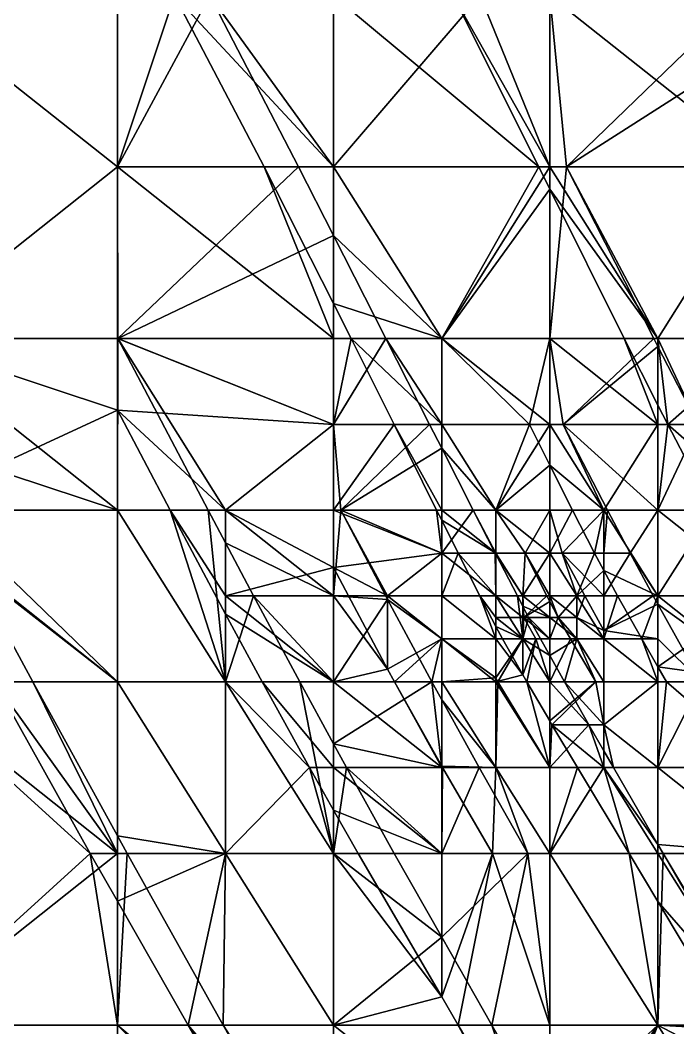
# Model space of a CAD drawing. Extents: x 376891 to 377036, y 6958800 to 6959083.
# Drawn here: x 376960.95 to 376985.29, y 6958907.01 to 6958944.3 of the extents above; entities that cross this region are included whole.
import ezdxf

# ---------------------------------------------------------------- set-up
doc = ezdxf.new("R2010")
doc.units = 0
doc.layers.add('FM2', color=7, linetype='CONTINUOUS')

msp = doc.modelspace()

# ---------------------------------------------------------------- linework, layer by layer
at = {"layer": 'FM2'}
for points in [[(376964.548, 6958938.868, 302.956), (376964.548, 6958945.217, 304.628), (376956.548, 6958945.217, 300.678)], [(376956.548, 6958932.518, 297.256), (376964.548, 6958938.868, 302.956), (376956.548, 6958945.217, 300.678)], [(376956.548, 6958945.217, 301.466), (376964.548, 6958945.217, 305.307), (376964.548, 6958938.868, 303.65)], [(376956.548, 6958945.217, 301.466), (376964.548, 6958938.868, 303.65), (376956.548, 6958932.518, 298.018)], [(376967.962, 6958945.217, 306.326), (376964.548, 6958945.217, 304.628), (376964.548, 6958938.868, 302.956)], [(376964.548, 6958938.868, 302.956), (376971.245, 6958938.868, 306.326), (376967.962, 6958945.217, 306.326)], [(376964.548, 6958938.868, 303.65), (376964.548, 6958945.217, 305.307), (376966.657, 6958945.217, 306.326)], [(376966.657, 6958945.217, 306.326), (376969.978, 6958938.868, 306.326), (376964.548, 6958938.868, 303.65)], [(376966.657, 6958945.217, 306.326), (376972.548, 6958945.217, 309.176), (376972.548, 6958938.868, 307.593)], [(376972.548, 6958938.868, 307.593), (376969.978, 6958938.868, 306.326), (376966.657, 6958945.217, 306.326)], [(376972.548, 6958938.868, 306.983), (376972.548, 6958945.217, 308.614), (376967.962, 6958945.217, 306.326)], [(376967.962, 6958945.217, 306.326), (376971.245, 6958938.868, 306.326), (376972.548, 6958938.868, 306.983)], [(376972.548, 6958938.868, 306.983), (376980.548, 6958938.868, 311.05), (376977.97, 6958945.217, 311.366)], [(376977.97, 6958945.217, 311.366), (376972.548, 6958945.217, 308.614), (376972.548, 6958938.868, 306.983)], [(376980.139, 6958938.868, 311.366), (376972.548, 6958938.868, 307.593), (376972.548, 6958945.217, 309.176)], [(376980.139, 6958938.868, 311.366), (376972.548, 6958945.217, 309.176), (376976.976, 6958945.217, 311.366)], [(376976.976, 6958945.217, 311.366), (376980.548, 6958945.217, 313.142), (376980.548, 6958938.868, 311.57)], [(376976.976, 6958945.217, 311.366), (376980.548, 6958938.868, 311.57), (376980.139, 6958938.868, 311.366)], [(376980.548, 6958938.868, 311.05), (376980.548, 6958945.217, 312.68), (376977.97, 6958945.217, 311.366)], [(376980.548, 6958945.217, 312.68), (376980.548, 6958938.868, 311.05), (376981.166, 6958938.868, 311.366)], [(376987.718, 6958945.217, 316.406), (376980.548, 6958945.217, 312.68), (376981.166, 6958938.868, 311.366)], [(376988.548, 6958938.868, 315.585), (376980.548, 6958938.868, 311.57), (376980.548, 6958945.217, 313.142)], [(376980.548, 6958945.217, 313.142), (376986.956, 6958945.217, 316.406), (376988.548, 6958938.868, 315.585)], [(376988.548, 6958943.589, 316.406), (376987.718, 6958945.217, 316.406), (376981.166, 6958938.868, 311.366)], [(376981.166, 6958938.868, 311.366), (376988.548, 6958938.868, 315.155), (376988.548, 6958943.589, 316.406)], [(376956.548, 6958932.518, 297.256), (376964.548, 6958932.518, 301.279), (376964.548, 6958938.868, 302.956)], [(376964.548, 6958938.868, 303.65), (376964.548, 6958932.518, 301.992), (376956.548, 6958932.518, 298.018)], [(376964.548, 6958938.868, 302.956), (376964.548, 6958932.518, 301.279), (376964.562, 6958932.518, 301.287)], [(376971.245, 6958938.868, 306.326), (376964.548, 6958938.868, 302.956), (376964.562, 6958932.518, 301.287)], [(376972.548, 6958932.518, 305.998), (376964.548, 6958932.518, 301.992), (376964.548, 6958938.868, 303.65)], [(376964.548, 6958938.868, 303.65), (376969.978, 6958938.868, 306.326), (376972.548, 6958932.518, 305.998)], [(376972.548, 6958936.331, 306.326), (376971.245, 6958938.868, 306.326), (376964.562, 6958932.518, 301.287)], [(376969.978, 6958938.868, 306.326), (376972.548, 6958938.868, 307.593), (376972.548, 6958933.82, 306.326)], [(376969.978, 6958938.868, 306.326), (376972.548, 6958933.82, 306.326), (376972.548, 6958932.518, 305.998)], [(376972.548, 6958936.331, 306.326), (376972.548, 6958938.868, 306.983), (376971.245, 6958938.868, 306.326)], [(376972.548, 6958938.868, 306.983), (376972.548, 6958936.331, 306.326), (376976.548, 6958932.518, 307.379)], [(376980.548, 6958938.868, 311.05), (376972.548, 6958938.868, 306.983), (376976.548, 6958932.518, 307.379)], [(376976.548, 6958932.518, 308.007), (376972.548, 6958933.82, 306.326), (376972.548, 6958938.868, 307.593)], [(376976.548, 6958932.518, 308.007), (376972.548, 6958938.868, 307.593), (376980.139, 6958938.868, 311.366)], [(376976.548, 6958932.518, 307.379), (376980.548, 6958932.518, 309.414), (376980.548, 6958938.868, 311.05)], [(376976.548, 6958932.518, 308.007), (376980.139, 6958938.868, 311.366), (376980.548, 6958938.044, 311.366)], [(376980.139, 6958938.868, 311.366), (376980.548, 6958938.868, 311.57), (376980.548, 6958938.044, 311.366)], [(376981.166, 6958938.868, 311.366), (376980.548, 6958938.868, 311.05), (376980.548, 6958932.518, 309.414)], [(376980.548, 6958932.518, 309.414), (376984.396, 6958932.518, 311.366), (376981.166, 6958938.868, 311.366)], [(376984.548, 6958932.518, 311.983), (376980.548, 6958938.044, 311.366), (376980.548, 6958938.868, 311.57)], [(376984.548, 6958932.518, 311.983), (376980.548, 6958938.868, 311.57), (376988.548, 6958938.868, 315.585)], [(376981.166, 6958938.868, 311.366), (376984.396, 6958932.518, 311.366), (376984.548, 6958932.518, 311.443)], [(376988.548, 6958938.868, 315.155), (376981.166, 6958938.868, 311.366), (376984.548, 6958932.518, 311.443)], [(376984.548, 6958932.518, 311.443), (376988.548, 6958932.518, 313.474), (376988.548, 6958938.868, 315.155)], [(376988.548, 6958938.868, 315.585), (376988.548, 6958932.518, 313.961), (376984.548, 6958932.518, 311.983)], [(376980.548, 6958938.044, 311.366), (376980.548, 6958932.518, 310.002), (376976.548, 6958932.518, 308.007)], [(376980.548, 6958932.518, 310.002), (376980.548, 6958938.044, 311.366), (376983.302, 6958932.518, 311.366)], [(376984.548, 6958932.518, 311.983), (376983.302, 6958932.518, 311.366), (376980.548, 6958938.044, 311.366)], [(376964.562, 6958932.518, 301.287), (376972.548, 6958932.518, 305.338), (376972.548, 6958936.331, 306.326)], [(376972.548, 6958936.331, 306.326), (376974.485, 6958932.518, 306.326), (376976.548, 6958932.518, 307.379)], [(376974.485, 6958932.518, 306.326), (376972.548, 6958936.331, 306.326), (376972.548, 6958932.518, 305.338)], [(376976.548, 6958932.518, 308.007), (376973.2, 6958932.518, 306.326), (376972.548, 6958933.82, 306.326)], [(376972.548, 6958932.518, 305.998), (376972.548, 6958933.82, 306.326), (376973.2, 6958932.518, 306.326)], [(376964.548, 6958926.168, 299.575), (376964.548, 6958932.518, 301.279), (376956.548, 6958932.518, 297.256)], [(376964.548, 6958926.168, 299.575), (376956.548, 6958932.518, 297.256), (376956.548, 6958928.807, 296.247)], [(376964.548, 6958929.867, 301.287), (376956.548, 6958926.168, 296.279), (376956.548, 6958932.518, 298.018)], [(376956.548, 6958932.518, 298.018), (376964.548, 6958932.518, 301.992), (376964.548, 6958929.867, 301.287)], [(376964.562, 6958932.518, 301.287), (376964.548, 6958932.518, 301.279), (376964.548, 6958926.168, 299.575)], [(376964.548, 6958926.168, 299.575), (376967.905, 6958926.168, 301.287), (376964.562, 6958932.518, 301.287)], [(376972.548, 6958929.343, 305.192), (376964.548, 6958929.867, 301.287), (376964.548, 6958932.518, 301.992)], [(376964.548, 6958932.518, 301.992), (376972.548, 6958932.518, 305.998), (376972.548, 6958929.343, 305.192)], [(376964.562, 6958932.518, 301.287), (376967.905, 6958926.168, 301.287), (376968.548, 6958926.168, 301.615)], [(376964.562, 6958932.518, 301.287), (376968.548, 6958926.168, 301.615), (376972.548, 6958929.343, 304.508)], [(376972.548, 6958929.343, 304.508), (376972.548, 6958932.518, 305.338), (376964.562, 6958932.518, 301.287)], [(376974.485, 6958932.518, 306.326), (376972.548, 6958932.518, 305.338), (376972.548, 6958929.343, 304.508)], [(376972.548, 6958929.343, 304.508), (376976.097, 6958929.343, 306.326), (376974.485, 6958932.518, 306.326)], [(376972.548, 6958929.343, 305.192), (376972.548, 6958932.518, 305.998), (376973.2, 6958932.518, 306.326)], [(376973.2, 6958932.518, 306.326), (376974.784, 6958929.343, 306.326), (376972.548, 6958929.343, 305.192)], [(376973.2, 6958932.518, 306.326), (376976.548, 6958932.518, 308.007), (376976.548, 6958929.343, 307.219)], [(376976.548, 6958929.343, 307.219), (376974.784, 6958929.343, 306.326), (376973.2, 6958932.518, 306.326)], [(376976.548, 6958929.343, 306.557), (376976.548, 6958932.518, 307.379), (376974.485, 6958932.518, 306.326)], [(376974.485, 6958932.518, 306.326), (376976.097, 6958929.343, 306.326), (376976.548, 6958929.343, 306.557)], [(376980.548, 6958929.343, 308.595), (376980.548, 6958932.518, 309.414), (376976.548, 6958932.518, 307.379)], [(376976.548, 6958932.518, 307.379), (376976.548, 6958929.343, 306.557), (376980.548, 6958929.343, 308.595)], [(376979.799, 6958929.343, 308.846), (376976.548, 6958929.343, 307.219), (376976.548, 6958932.518, 308.007)], [(376979.799, 6958929.343, 308.846), (376976.548, 6958932.518, 308.007), (376980.548, 6958932.518, 310.002)], [(376980.548, 6958932.518, 310.002), (376980.548, 6958929.343, 309.22), (376979.799, 6958929.343, 308.846)], [(376980.548, 6958932.518, 309.414), (376980.548, 6958929.343, 308.595), (376981.046, 6958929.343, 308.846)], [(376984.396, 6958932.518, 311.366), (376980.548, 6958932.518, 309.414), (376981.046, 6958929.343, 308.846)], [(376984.548, 6958929.343, 311.188), (376980.548, 6958929.343, 309.22), (376980.548, 6958932.518, 310.002)], [(376980.548, 6958932.518, 310.002), (376983.302, 6958932.518, 311.366), (376984.548, 6958929.343, 311.188)], [(376984.548, 6958932.223, 311.366), (376984.396, 6958932.518, 311.366), (376981.046, 6958929.343, 308.846)], [(376983.302, 6958932.518, 311.366), (376984.548, 6958930.056, 311.366), (376984.548, 6958929.343, 311.188)], [(376983.302, 6958932.518, 311.366), (376984.548, 6958932.518, 311.983), (376984.548, 6958930.056, 311.366)], [(376984.548, 6958932.223, 311.366), (376984.548, 6958932.518, 311.443), (376984.396, 6958932.518, 311.366)], [(376984.548, 6958932.518, 311.443), (376984.548, 6958932.223, 311.366), (376986.041, 6958929.343, 311.366)], [(376988.548, 6958932.518, 313.474), (376984.548, 6958932.518, 311.443), (376986.041, 6958929.343, 311.366)], [(376984.913, 6958929.343, 311.366), (376984.548, 6958930.056, 311.366), (376984.548, 6958932.518, 311.983)], [(376984.913, 6958929.343, 311.366), (376984.548, 6958932.518, 311.983), (376988.548, 6958932.518, 313.961)], [(376984.913, 6958929.343, 311.366), (376988.548, 6958932.518, 313.961), (376988.548, 6958926.168, 312.323)], [(376981.046, 6958929.343, 308.846), (376984.548, 6958929.343, 310.615), (376984.548, 6958932.223, 311.366)], [(376986.041, 6958929.343, 311.366), (376984.548, 6958932.223, 311.366), (376984.548, 6958929.343, 310.615)], [(376984.548, 6958929.343, 311.188), (376984.548, 6958930.056, 311.366), (376984.913, 6958929.343, 311.366)], [(376964.548, 6958929.867, 301.287), (376964.548, 6958926.168, 300.298), (376956.548, 6958926.168, 296.279)], [(376964.548, 6958926.168, 300.298), (376964.548, 6958929.867, 301.287), (376966.497, 6958926.168, 301.287)], [(376968.548, 6958926.168, 302.327), (376966.497, 6958926.168, 301.287), (376964.548, 6958929.867, 301.287)], [(376972.548, 6958929.343, 305.192), (376968.548, 6958926.168, 302.327), (376964.548, 6958929.867, 301.287)], [(376968.548, 6958926.168, 301.615), (376972.548, 6958926.168, 303.668), (376972.548, 6958929.343, 304.508)], [(376972.548, 6958929.343, 305.192), (376972.548, 6958926.168, 304.372), (376968.548, 6958926.168, 302.327)], [(376972.548, 6958929.343, 304.508), (376972.548, 6958926.168, 303.668), (376972.816, 6958926.168, 303.807)], [(376976.097, 6958929.343, 306.326), (376972.548, 6958929.343, 304.508), (376972.816, 6958926.168, 303.807)], [(376972.548, 6958926.168, 304.372), (376972.548, 6958929.343, 305.192), (376974.784, 6958929.343, 306.326)], [(376974.784, 6958929.343, 306.326), (376976.361, 6958926.168, 306.326), (376972.548, 6958926.168, 304.372)], [(376976.548, 6958928.459, 306.326), (376976.097, 6958929.343, 306.326), (376972.816, 6958926.168, 303.807)], [(376974.784, 6958929.343, 306.326), (376976.548, 6958929.343, 307.219), (376976.548, 6958926.168, 306.422)], [(376976.548, 6958926.168, 306.422), (376976.361, 6958926.168, 306.326), (376974.784, 6958929.343, 306.326)], [(376976.548, 6958928.459, 306.326), (376976.548, 6958929.343, 306.557), (376976.097, 6958929.343, 306.326)], [(376976.548, 6958929.343, 306.557), (376976.548, 6958928.459, 306.326), (376978.548, 6958926.168, 306.753)], [(376980.548, 6958929.343, 308.595), (376976.548, 6958929.343, 306.557), (376978.548, 6958926.168, 306.753)], [(376978.548, 6958926.168, 307.436), (376976.548, 6958926.168, 306.422), (376976.548, 6958929.343, 307.219)], [(376978.548, 6958926.168, 307.436), (376976.548, 6958929.343, 307.219), (376979.799, 6958929.343, 308.846)], [(376978.548, 6958926.168, 306.753), (376980.548, 6958926.168, 307.771), (376980.548, 6958929.343, 308.595)], [(376978.548, 6958926.168, 307.436), (376979.799, 6958929.343, 308.846), (376980.548, 6958927.834, 308.846)], [(376979.799, 6958929.343, 308.846), (376980.548, 6958929.343, 309.22), (376980.548, 6958927.834, 308.846)], [(376980.548, 6958929.343, 308.595), (376980.548, 6958926.168, 307.771), (376982.548, 6958926.168, 308.777)], [(376981.046, 6958929.343, 308.846), (376980.548, 6958929.343, 308.595), (376982.548, 6958926.168, 308.777)], [(376982.548, 6958926.168, 309.413), (376980.548, 6958927.834, 308.846), (376980.548, 6958929.343, 309.22)], [(376982.548, 6958926.168, 309.413), (376980.548, 6958929.343, 309.22), (376984.548, 6958929.343, 311.188)], [(376982.548, 6958926.168, 308.777), (376982.686, 6958926.168, 308.846), (376981.046, 6958929.343, 308.846)], [(376984.548, 6958926.168, 309.78), (376984.548, 6958929.343, 310.615), (376981.046, 6958929.343, 308.846)], [(376981.046, 6958929.343, 308.846), (376982.686, 6958926.168, 308.846), (376984.548, 6958926.168, 309.78)], [(376984.548, 6958929.343, 311.188), (376984.548, 6958926.168, 310.385), (376982.548, 6958926.168, 309.413)], [(376986.041, 6958929.343, 311.366), (376984.548, 6958929.343, 310.615), (376984.548, 6958926.168, 309.78)], [(376984.548, 6958926.168, 309.78), (376987.722, 6958926.168, 311.366), (376986.041, 6958929.343, 311.366)], [(376984.548, 6958926.168, 310.385), (376984.548, 6958929.343, 311.188), (376984.913, 6958929.343, 311.366)], [(376984.913, 6958929.343, 311.366), (376986.575, 6958926.168, 311.366), (376984.548, 6958926.168, 310.385)], [(376988.548, 6958926.168, 312.323), (376986.575, 6958926.168, 311.366), (376984.913, 6958929.343, 311.366)], [(376956.548, 6958928.807, 296.247), (376957.97, 6958926.168, 296.247), (376964.548, 6958926.168, 299.575)], [(376972.816, 6958926.168, 303.807), (376976.548, 6958926.168, 305.728), (376976.548, 6958928.459, 306.326)], [(376976.548, 6958928.459, 306.326), (376977.714, 6958926.168, 306.326), (376978.548, 6958926.168, 306.753)], [(376977.714, 6958926.168, 306.326), (376976.548, 6958928.459, 306.326), (376976.548, 6958926.168, 305.728)], [(376980.548, 6958927.834, 308.846), (376980.548, 6958926.168, 308.434), (376978.548, 6958926.168, 307.436)], [(376980.548, 6958926.168, 308.434), (376980.548, 6958927.834, 308.846), (376981.389, 6958926.168, 308.846)], [(376982.548, 6958926.168, 309.413), (376981.389, 6958926.168, 308.846), (376980.548, 6958927.834, 308.846)], [(376956.548, 6958919.819, 293.786), (376961.414, 6958919.819, 296.247), (376957.97, 6958926.168, 296.247)], [(376956.548, 6958926.168, 296.279), (376964.548, 6958926.168, 300.298), (376964.548, 6958919.819, 298.553)], [(376956.548, 6958926.052, 296.247), (376956.548, 6958926.168, 296.279), (376964.548, 6958919.819, 298.553)], [(376964.548, 6958919.819, 298.553), (376959.983, 6958919.819, 296.247), (376956.548, 6958926.052, 296.247)], [(376964.548, 6958919.819, 297.836), (376964.548, 6958926.168, 299.575), (376957.97, 6958926.168, 296.247)], [(376957.97, 6958926.168, 296.247), (376961.414, 6958919.819, 296.247), (376964.548, 6958919.819, 297.836)], [(376964.548, 6958926.168, 299.575), (376964.548, 6958919.819, 297.836), (376968.548, 6958919.819, 299.88)], [(376968.548, 6958919.819, 299.88), (376967.905, 6958926.168, 301.287), (376964.548, 6958926.168, 299.575)], [(376968.548, 6958919.819, 300.593), (376964.548, 6958919.819, 298.553), (376964.548, 6958926.168, 300.298)], [(376964.548, 6958926.168, 300.298), (376966.497, 6958926.168, 301.287), (376968.548, 6958919.819, 300.593)], [(376968.548, 6958922.993, 301.472), (376968.548, 6958922.322, 301.287), (376966.497, 6958926.168, 301.287)], [(376966.497, 6958926.168, 301.287), (376968.548, 6958926.168, 302.327), (376968.548, 6958922.993, 301.472)], [(376966.497, 6958926.168, 301.287), (376968.548, 6958922.322, 301.287), (376968.548, 6958919.819, 300.593)], [(376968.548, 6958924.955, 301.287), (376968.548, 6958926.168, 301.615), (376967.905, 6958926.168, 301.287)], [(376968.548, 6958919.819, 299.88), (376968.548, 6958924.955, 301.287), (376967.905, 6958926.168, 301.287)], [(376972.548, 6958922.993, 302.81), (376972.548, 6958926.168, 303.668), (376968.548, 6958926.168, 301.615)], [(376972.548, 6958922.993, 302.81), (376968.548, 6958926.168, 301.615), (376968.548, 6958924.955, 301.287)], [(376972.548, 6958924.047, 303.807), (376968.548, 6958922.993, 301.472), (376968.548, 6958926.168, 302.327)], [(376968.548, 6958926.168, 302.327), (376972.548, 6958926.168, 304.372), (376972.548, 6958924.047, 303.807)], [(376972.816, 6958926.168, 303.807), (376972.548, 6958926.168, 303.668), (376972.548, 6958922.993, 302.81)], [(376972.548, 6958922.993, 302.81), (376974.477, 6958922.993, 303.807), (376972.816, 6958926.168, 303.807)], [(376976.548, 6958924.581, 306.013), (376972.548, 6958924.047, 303.807), (376972.548, 6958926.168, 304.372)], [(376976.548, 6958924.581, 306.013), (376972.548, 6958926.168, 304.372), (376976.361, 6958926.168, 306.326)], [(376972.816, 6958926.168, 303.807), (376974.477, 6958922.993, 303.807), (376974.548, 6958922.993, 303.843)], [(376972.816, 6958926.168, 303.807), (376974.548, 6958922.993, 303.843), (376976.548, 6958924.581, 305.305)], [(376976.548, 6958924.581, 305.305), (376976.548, 6958926.168, 305.728), (376972.816, 6958926.168, 303.807)], [(376976.361, 6958926.168, 306.326), (376976.548, 6958926.168, 306.422), (376976.548, 6958925.797, 306.326)], [(376976.361, 6958926.168, 306.326), (376976.548, 6958925.797, 306.326), (376976.548, 6958924.581, 306.013)], [(376977.714, 6958926.168, 306.326), (376976.548, 6958926.168, 305.728), (376976.548, 6958924.581, 305.305)], [(376976.548, 6958924.581, 305.305), (376978.527, 6958924.581, 306.326), (376977.714, 6958926.168, 306.326)], [(376976.548, 6958926.168, 306.422), (376978.548, 6958926.168, 307.436), (376978.548, 6958924.581, 307.038)], [(376976.548, 6958925.797, 306.326), (376976.548, 6958926.168, 306.422), (376978.548, 6958924.581, 307.038)], [(376978.548, 6958924.581, 306.337), (376978.548, 6958926.168, 306.753), (376977.714, 6958926.168, 306.326)], [(376977.714, 6958926.168, 306.326), (376978.527, 6958924.581, 306.326), (376978.548, 6958924.581, 306.337)], [(376980.548, 6958924.581, 307.357), (376980.548, 6958926.168, 307.771), (376978.548, 6958926.168, 306.753)], [(376978.548, 6958926.168, 306.753), (376978.548, 6958924.581, 306.337), (376980.548, 6958924.581, 307.357)], [(376979.64, 6958924.581, 307.586), (376978.548, 6958924.581, 307.038), (376978.548, 6958926.168, 307.436)], [(376979.64, 6958924.581, 307.586), (376978.548, 6958926.168, 307.436), (376980.548, 6958926.168, 308.434)], [(376980.548, 6958926.168, 308.434), (376980.548, 6958924.581, 308.039), (376979.64, 6958924.581, 307.586)], [(376980.548, 6958926.168, 307.771), (376980.548, 6958924.581, 307.357), (376981.005, 6958924.581, 307.586)], [(376982.548, 6958926.168, 308.777), (376980.548, 6958926.168, 307.771), (376981.005, 6958924.581, 307.586)], [(376980.548, 6958924.581, 308.039), (376980.548, 6958926.168, 308.434), (376981.389, 6958926.168, 308.846)], [(376981.389, 6958926.168, 308.846), (376982.205, 6958924.581, 308.846), (376980.548, 6958924.581, 308.039)], [(376981.005, 6958924.581, 307.586), (376982.548, 6958924.581, 308.361), (376982.548, 6958926.168, 308.777)], [(376982.205, 6958924.581, 308.846), (376981.389, 6958926.168, 308.846), (376982.548, 6958926.168, 309.413)], [(376982.548, 6958926.168, 309.413), (376982.548, 6958923.936, 308.846), (376982.205, 6958924.581, 308.846)], [(376982.686, 6958926.168, 308.846), (376982.548, 6958926.168, 308.777), (376982.548, 6958924.581, 308.361)], [(376982.548, 6958924.581, 308.361), (376983.524, 6958924.581, 308.846), (376982.686, 6958926.168, 308.846)], [(376982.548, 6958926.168, 309.413), (376984.548, 6958926.168, 310.385), (376984.548, 6958922.993, 309.559)], [(376982.548, 6958923.936, 308.846), (376982.548, 6958926.168, 309.413), (376984.548, 6958922.993, 309.559)], [(376984.548, 6958926.168, 309.78), (376982.686, 6958926.168, 308.846), (376983.524, 6958924.581, 308.846)], [(376984.548, 6958922.993, 308.929), (376984.548, 6958926.168, 309.78), (376983.524, 6958924.581, 308.846)], [(376984.548, 6958926.168, 309.78), (376984.548, 6958922.993, 308.929), (376988.548, 6958922.993, 310.915)], [(376988.548, 6958922.993, 310.915), (376987.722, 6958926.168, 311.366), (376984.548, 6958926.168, 309.78)], [(376984.548, 6958922.993, 309.559), (376984.548, 6958926.168, 310.385), (376986.575, 6958926.168, 311.366)], [(376986.575, 6958926.168, 311.366), (376988.314, 6958922.993, 311.366), (376984.548, 6958922.993, 309.559)], [(376978.548, 6958924.581, 307.038), (376977.157, 6958924.581, 306.326), (376976.548, 6958925.797, 306.326)], [(376976.548, 6958924.581, 306.013), (376976.548, 6958925.797, 306.326), (376977.157, 6958924.581, 306.326)], [(376968.548, 6958924.955, 301.287), (376969.583, 6958922.993, 301.287), (376972.548, 6958922.993, 302.81)], [(376969.583, 6958922.993, 301.287), (376968.548, 6958924.955, 301.287), (376968.548, 6958919.819, 299.88)], [(376976.548, 6958924.581, 306.013), (376974.548, 6958922.993, 304.558), (376972.548, 6958924.047, 303.807)], [(376974.548, 6958922.993, 303.843), (376976.548, 6958922.993, 304.877), (376976.548, 6958924.581, 305.305)], [(376976.548, 6958924.581, 306.013), (376976.548, 6958922.993, 305.593), (376974.548, 6958922.993, 304.558)], [(376976.548, 6958924.581, 305.305), (376976.548, 6958922.993, 304.877), (376978.548, 6958922.993, 305.913)], [(376978.548, 6958922.993, 305.913), (376978.527, 6958924.581, 306.326), (376976.548, 6958924.581, 305.305)], [(376976.548, 6958922.993, 305.593), (376976.548, 6958924.581, 306.013), (376977.157, 6958924.581, 306.326)], [(376977.157, 6958924.581, 306.326), (376977.961, 6958922.993, 306.326), (376976.548, 6958922.993, 305.593)], [(376977.157, 6958924.581, 306.326), (376978.548, 6958924.581, 307.038), (376978.548, 6958922.993, 306.63)], [(376978.548, 6958922.993, 306.63), (376977.961, 6958922.993, 306.326), (376977.157, 6958924.581, 306.326)], [(376978.548, 6958924.54, 306.326), (376978.548, 6958924.581, 306.337), (376978.527, 6958924.581, 306.326)], [(376978.548, 6958922.993, 305.913), (376978.548, 6958924.54, 306.326), (376978.527, 6958924.581, 306.326)], [(376978.548, 6958924.581, 306.337), (376978.548, 6958924.54, 306.326), (376979.548, 6958922.993, 306.429)], [(376980.548, 6958924.581, 307.357), (376978.548, 6958924.581, 306.337), (376979.548, 6958922.993, 306.429)], [(376979.548, 6958922.993, 307.143), (376978.548, 6958922.993, 306.63), (376978.548, 6958924.581, 307.038)], [(376979.548, 6958922.993, 307.143), (376978.548, 6958924.581, 307.038), (376979.64, 6958924.581, 307.586)], [(376978.548, 6958924.54, 306.326), (376979.349, 6958922.993, 306.326), (376979.548, 6958922.993, 306.429)], [(376979.349, 6958922.993, 306.326), (376978.548, 6958924.54, 306.326), (376978.548, 6958922.993, 305.913)], [(376979.548, 6958922.993, 306.429), (376980.548, 6958922.993, 306.938), (376980.548, 6958924.581, 307.357)], [(376979.64, 6958924.581, 307.586), (376980.439, 6958922.993, 307.586), (376979.548, 6958922.993, 307.143)], [(376979.64, 6958924.581, 307.586), (376980.548, 6958924.581, 308.039), (376980.548, 6958922.993, 307.64)], [(376980.548, 6958922.993, 307.64), (376980.439, 6958922.993, 307.586), (376979.64, 6958924.581, 307.586)], [(376980.548, 6958924.581, 307.357), (376980.548, 6958922.993, 306.938), (376981.548, 6958922.993, 307.44)], [(376981.005, 6958924.581, 307.586), (376980.548, 6958924.581, 307.357), (376981.548, 6958922.993, 307.44)], [(376981.548, 6958922.993, 308.124), (376980.548, 6958922.993, 307.64), (376980.548, 6958924.581, 308.039)], [(376981.548, 6958922.993, 308.124), (376980.548, 6958924.581, 308.039), (376982.205, 6958924.581, 308.846)], [(376981.548, 6958922.993, 307.44), (376981.842, 6958922.993, 307.586), (376981.005, 6958924.581, 307.586)], [(376982.548, 6958922.993, 307.937), (376982.548, 6958924.581, 308.361), (376981.005, 6958924.581, 307.586)], [(376981.005, 6958924.581, 307.586), (376981.842, 6958922.993, 307.586), (376982.548, 6958922.993, 307.937)], [(376981.548, 6958922.993, 308.124), (376982.205, 6958924.581, 308.846), (376982.548, 6958923.936, 308.846)], [(376983.524, 6958924.581, 308.846), (376982.548, 6958924.581, 308.361), (376982.548, 6958922.993, 307.937)], [(376982.548, 6958922.993, 307.937), (376984.381, 6958922.993, 308.846), (376983.524, 6958924.581, 308.846)], [(376983.524, 6958924.581, 308.846), (376984.381, 6958922.993, 308.846), (376984.548, 6958922.993, 308.929)], [(376972.548, 6958924.047, 303.807), (376972.548, 6958922.993, 303.525), (376968.548, 6958922.993, 301.472)], [(376972.548, 6958922.993, 303.525), (376972.548, 6958924.047, 303.807), (376973.094, 6958922.993, 303.807)], [(376974.548, 6958922.993, 304.558), (376973.094, 6958922.993, 303.807), (376972.548, 6958924.047, 303.807)], [(376982.548, 6958923.936, 308.846), (376982.548, 6958922.993, 308.603), (376981.548, 6958922.993, 308.124)], [(376982.548, 6958922.993, 308.603), (376982.548, 6958923.936, 308.846), (376983.057, 6958922.993, 308.846)], [(376984.548, 6958922.993, 309.559), (376983.057, 6958922.993, 308.846), (376982.548, 6958923.936, 308.846)], [(376968.548, 6958919.819, 299.88), (376971.293, 6958919.819, 301.287), (376969.583, 6958922.993, 301.287)], [(376968.548, 6958922.993, 301.472), (376972.548, 6958922.993, 303.525), (376972.548, 6958919.819, 302.644)], [(376968.548, 6958922.322, 301.287), (376968.548, 6958922.993, 301.472), (376972.548, 6958919.819, 302.644)], [(376972.548, 6958919.819, 301.931), (376972.548, 6958922.993, 302.81), (376969.583, 6958922.993, 301.287)], [(376969.583, 6958922.993, 301.287), (376971.293, 6958919.819, 301.287), (376972.548, 6958919.819, 301.931)], [(376972.548, 6958922.993, 302.81), (376972.548, 6958919.819, 301.931), (376974.548, 6958922.862, 303.807)], [(376974.548, 6958922.862, 303.807), (376974.477, 6958922.993, 303.807), (376972.548, 6958922.993, 302.81)], [(376974.548, 6958920.287, 303.807), (376972.548, 6958919.819, 302.644), (376972.548, 6958922.993, 303.525)], [(376972.548, 6958922.993, 303.525), (376973.094, 6958922.993, 303.807), (376974.548, 6958920.287, 303.807)], [(376973.094, 6958922.993, 303.807), (376974.548, 6958922.993, 304.558), (376974.548, 6958920.287, 303.807)], [(376974.548, 6958922.862, 303.807), (376974.548, 6958922.993, 303.843), (376974.477, 6958922.993, 303.807)], [(376974.548, 6958922.993, 303.843), (376974.548, 6958922.862, 303.807), (376976.548, 6958921.406, 304.441)], [(376976.548, 6958921.406, 304.441), (376976.548, 6958922.993, 304.877), (376974.548, 6958922.993, 303.843)], [(376976.548, 6958921.406, 305.16), (376974.548, 6958920.287, 303.807), (376974.548, 6958922.993, 304.558)], [(376974.548, 6958922.993, 304.558), (376976.548, 6958922.993, 305.593), (376976.548, 6958921.406, 305.16)], [(376978.548, 6958921.406, 305.475), (376978.548, 6958922.993, 305.913), (376976.548, 6958922.993, 304.877)], [(376976.548, 6958922.993, 304.877), (376976.548, 6958921.406, 304.441), (376978.548, 6958921.406, 305.475)], [(376978.548, 6958921.406, 306.197), (376976.548, 6958921.406, 305.16), (376976.548, 6958922.993, 305.593)], [(376976.548, 6958922.993, 305.593), (376977.961, 6958922.993, 306.326), (376978.548, 6958921.406, 306.197)], [(376978.548, 6958922.2, 306.418), (376978.548, 6958921.869, 306.326), (376977.961, 6958922.993, 306.326)], [(376977.961, 6958922.993, 306.326), (376978.548, 6958922.993, 306.63), (376978.548, 6958922.2, 306.418)], [(376977.961, 6958922.993, 306.326), (376978.548, 6958921.869, 306.326), (376978.548, 6958921.406, 306.197)], [(376978.548, 6958922.993, 305.913), (376978.548, 6958921.406, 305.475), (376979.548, 6958921.406, 305.992)], [(376979.548, 6958921.406, 305.992), (376979.349, 6958922.993, 306.326), (376978.548, 6958922.993, 305.913)], [(376978.548, 6958922.993, 306.63), (376979.548, 6958922.993, 307.143), (376979.548, 6958922.2, 306.937)], [(376979.548, 6958922.2, 306.937), (376978.548, 6958922.2, 306.418), (376978.548, 6958922.993, 306.63)], [(376979.548, 6958922.615, 306.326), (376979.548, 6958922.993, 306.429), (376979.349, 6958922.993, 306.326)], [(376979.548, 6958921.406, 305.992), (376979.548, 6958922.615, 306.326), (376979.349, 6958922.993, 306.326)], [(376980.548, 6958922.2, 306.727), (376980.548, 6958922.993, 306.938), (376979.548, 6958922.993, 306.429)], [(376980.548, 6958922.2, 306.727), (376979.548, 6958922.993, 306.429), (376979.548, 6958922.615, 306.326)], [(376979.586, 6958922.2, 306.956), (376979.548, 6958922.2, 306.937), (376979.548, 6958922.993, 307.143)], [(376979.586, 6958922.2, 306.956), (376979.548, 6958922.993, 307.143), (376980.439, 6958922.993, 307.586)], [(376979.586, 6958922.2, 306.956), (376980.439, 6958922.993, 307.586), (376980.548, 6958922.786, 307.586)], [(376980.439, 6958922.993, 307.586), (376980.548, 6958922.993, 307.64), (376980.548, 6958922.786, 307.586)], [(376981.548, 6958922.2, 307.226), (376981.548, 6958922.993, 307.44), (376980.548, 6958922.993, 306.938)], [(376980.548, 6958922.993, 306.938), (376980.548, 6958922.2, 306.727), (376981.548, 6958922.2, 307.226)], [(376980.863, 6958922.2, 307.586), (376980.548, 6958922.786, 307.586), (376980.548, 6958922.993, 307.64)], [(376980.863, 6958922.2, 307.586), (376980.548, 6958922.993, 307.64), (376981.548, 6958922.993, 308.124)], [(376980.863, 6958922.2, 307.586), (376981.548, 6958922.993, 308.124), (376981.548, 6958921.406, 307.697)], [(376981.842, 6958922.993, 307.586), (376981.548, 6958922.993, 307.44), (376981.548, 6958922.2, 307.226)], [(376982.548, 6958921.714, 307.586), (376981.842, 6958922.993, 307.586), (376981.548, 6958922.2, 307.226)], [(376981.548, 6958922.993, 308.124), (376982.548, 6958922.993, 308.603), (376982.548, 6958921.406, 308.175)], [(376982.548, 6958921.406, 308.175), (376981.548, 6958921.406, 307.697), (376981.548, 6958922.993, 308.124)], [(376982.548, 6958921.714, 307.586), (376982.548, 6958922.993, 307.937), (376981.842, 6958922.993, 307.586)], [(376984.381, 6958922.993, 308.846), (376982.548, 6958922.993, 307.937), (376982.548, 6958921.714, 307.586)], [(376984.548, 6958922.691, 308.846), (376984.381, 6958922.993, 308.846), (376982.548, 6958921.714, 307.586)], [(376982.548, 6958921.406, 308.175), (376982.548, 6958922.993, 308.603), (376983.057, 6958922.993, 308.846)], [(376983.057, 6958922.993, 308.846), (376983.951, 6958921.406, 308.846), (376982.548, 6958921.406, 308.175)], [(376983.951, 6958921.406, 308.846), (376983.057, 6958922.993, 308.846), (376984.548, 6958922.993, 309.559)], [(376984.548, 6958922.993, 309.559), (376984.548, 6958920.378, 308.846), (376983.951, 6958921.406, 308.846)], [(376984.548, 6958922.691, 308.846), (376984.548, 6958922.993, 308.929), (376984.381, 6958922.993, 308.846)], [(376988.548, 6958919.819, 310.036), (376988.548, 6958922.993, 310.915), (376984.548, 6958922.993, 308.929)], [(376988.548, 6958919.819, 310.036), (376984.548, 6958922.993, 308.929), (376984.548, 6958922.691, 308.846)], [(376984.548, 6958920.378, 308.846), (376984.548, 6958922.993, 309.559), (376988.314, 6958922.993, 311.366)], [(376984.548, 6958920.378, 308.846), (376988.314, 6958922.993, 311.366), (376988.548, 6958919.819, 310.612)], [(376972.548, 6958919.819, 301.931), (376976.18, 6958919.819, 303.807), (376974.548, 6958922.862, 303.807)], [(376974.548, 6958922.862, 303.807), (376976.18, 6958919.819, 303.807), (376976.548, 6958921.406, 304.441)], [(376979.548, 6958922.615, 306.326), (376979.767, 6958922.2, 306.326), (376980.548, 6958922.2, 306.727)], [(376979.767, 6958922.2, 306.326), (376979.548, 6958922.615, 306.326), (376979.548, 6958921.406, 305.992)], [(376980.548, 6958922.786, 307.586), (376980.548, 6958922.2, 307.435), (376979.586, 6958922.2, 306.956)], [(376980.548, 6958922.2, 307.435), (376980.548, 6958922.786, 307.586), (376980.863, 6958922.2, 307.586)], [(376984.548, 6958921.406, 308.494), (376984.548, 6958922.691, 308.846), (376982.548, 6958921.714, 307.586)], [(376986.152, 6958919.819, 308.846), (376984.548, 6958922.691, 308.846), (376984.548, 6958921.406, 308.494)], [(376984.548, 6958922.691, 308.846), (376986.152, 6958919.819, 308.846), (376988.548, 6958919.819, 310.036)], [(376972.548, 6958919.819, 302.644), (376969.902, 6958919.819, 301.287), (376968.548, 6958922.322, 301.287)], [(376968.548, 6958919.819, 300.593), (376968.548, 6958922.322, 301.287), (376969.902, 6958919.819, 301.287)], [(376978.548, 6958922.2, 306.418), (376979.548, 6958922.2, 306.937), (376979.548, 6958921.406, 306.714)], [(376978.548, 6958921.869, 306.326), (376978.548, 6958922.2, 306.418), (376979.548, 6958921.406, 306.714)], [(376979.548, 6958921.406, 305.992), (376980.202, 6958921.406, 306.326), (376979.767, 6958922.2, 306.326)], [(376979.548, 6958921.406, 306.714), (376979.548, 6958922.2, 306.937), (376979.586, 6958922.2, 306.956)], [(376979.586, 6958922.2, 306.956), (376980.031, 6958921.406, 306.956), (376979.548, 6958921.406, 306.714)], [(376979.586, 6958922.2, 306.956), (376980.548, 6958922.2, 307.435), (376980.548, 6958921.406, 307.214)], [(376980.548, 6958921.406, 307.214), (376980.031, 6958921.406, 306.956), (376979.586, 6958922.2, 306.956)], [(376980.548, 6958921.406, 306.503), (376980.548, 6958922.2, 306.727), (376979.767, 6958922.2, 306.326)], [(376979.767, 6958922.2, 306.326), (376980.202, 6958921.406, 306.326), (376980.548, 6958921.406, 306.503)], [(376981.548, 6958921.406, 307.005), (376981.548, 6958922.2, 307.226), (376980.548, 6958922.2, 306.727)], [(376980.548, 6958922.2, 306.727), (376980.548, 6958921.406, 306.503), (376981.548, 6958921.406, 307.005)], [(376980.548, 6958921.406, 307.214), (376980.548, 6958922.2, 307.435), (376980.863, 6958922.2, 307.586)], [(376980.863, 6958922.2, 307.586), (376981.318, 6958921.406, 307.586), (376980.548, 6958921.406, 307.214)], [(376981.548, 6958921.406, 307.697), (376981.318, 6958921.406, 307.586), (376980.863, 6958922.2, 307.586)], [(376982.548, 6958921.406, 307.502), (376982.548, 6958921.714, 307.586), (376981.548, 6958922.2, 307.226)], [(376981.548, 6958922.2, 307.226), (376981.548, 6958921.406, 307.005), (376982.548, 6958921.406, 307.502)], [(376979.548, 6958921.406, 306.714), (376978.797, 6958921.406, 306.326), (376978.548, 6958921.869, 306.326)], [(376978.548, 6958921.406, 306.197), (376978.548, 6958921.869, 306.326), (376978.797, 6958921.406, 306.326)], [(376982.548, 6958921.714, 307.586), (376982.548, 6958921.406, 307.502), (376984.548, 6958921.406, 308.494)], [(376976.548, 6958921.406, 305.16), (376974.8, 6958919.819, 303.807), (376974.548, 6958920.287, 303.807)], [(376976.548, 6958921.406, 305.16), (376976.548, 6958919.819, 304.712), (376974.8, 6958919.819, 303.807)], [(376976.18, 6958919.819, 303.807), (376976.548, 6958919.819, 303.997), (376976.548, 6958921.406, 304.441)], [(376976.548, 6958921.406, 304.441), (376976.548, 6958919.819, 303.997), (376978.548, 6958919.959, 305.066)], [(376978.548, 6958919.959, 305.066), (376978.548, 6958921.406, 305.475), (376976.548, 6958921.406, 304.441)], [(376976.548, 6958921.406, 305.16), (376978.548, 6958921.406, 306.197), (376978.548, 6958919.819, 305.741)], [(376978.548, 6958919.819, 305.741), (376976.548, 6958919.819, 304.712), (376976.548, 6958921.406, 305.16)], [(376978.548, 6958919.959, 305.066), (376978.625, 6958919.819, 305.066), (376979.548, 6958921.406, 305.992)], [(376979.548, 6958921.406, 305.992), (376978.548, 6958921.406, 305.475), (376978.548, 6958919.959, 305.066)], [(376979.548, 6958920.077, 306.326), (376978.548, 6958919.819, 305.741), (376978.548, 6958921.406, 306.197)], [(376978.548, 6958921.406, 306.197), (376978.797, 6958921.406, 306.326), (376979.548, 6958920.077, 306.326)], [(376978.625, 6958919.819, 305.066), (376980.548, 6958919.819, 306.05), (376979.548, 6958921.406, 305.992)], [(376978.797, 6958921.406, 306.326), (376979.548, 6958921.406, 306.714), (376979.548, 6958920.077, 306.326)], [(376980.548, 6958920.788, 306.326), (376980.202, 6958921.406, 306.326), (376979.548, 6958921.406, 305.992)], [(376980.548, 6958919.819, 306.05), (376980.548, 6958920.788, 306.326), (376979.548, 6958921.406, 305.992)], [(376980.031, 6958921.406, 306.956), (376979.697, 6958919.819, 306.326), (376979.548, 6958920.077, 306.326)], [(376979.548, 6958920.077, 306.326), (376979.548, 6958921.406, 306.714), (376980.031, 6958921.406, 306.956)], [(376980.031, 6958921.406, 306.956), (376980.548, 6958919.819, 306.752), (376979.697, 6958919.819, 306.326)], [(376980.031, 6958921.406, 306.956), (376980.548, 6958921.406, 307.214), (376980.548, 6958919.819, 306.752)], [(376980.548, 6958920.788, 306.326), (376980.548, 6958921.406, 306.503), (376980.202, 6958921.406, 306.326)], [(376980.548, 6958920.788, 306.326), (376981.096, 6958919.819, 306.326), (376981.548, 6958921.406, 307.005)], [(376981.548, 6958921.406, 307.005), (376980.548, 6958921.406, 306.503), (376980.548, 6958920.788, 306.326)], [(376980.548, 6958919.819, 306.752), (376980.548, 6958921.406, 307.214), (376981.318, 6958921.406, 307.586)], [(376981.318, 6958921.406, 307.586), (376982.256, 6958919.819, 307.586), (376980.548, 6958919.819, 306.752)], [(376981.096, 6958919.819, 306.326), (376982.548, 6958919.819, 307.055), (376981.548, 6958921.406, 307.005)], [(376982.256, 6958919.819, 307.586), (376981.318, 6958921.406, 307.586), (376981.548, 6958921.406, 307.697)], [(376982.548, 6958919.819, 307.055), (376982.548, 6958921.406, 307.502), (376981.548, 6958921.406, 307.005)], [(376981.548, 6958921.406, 307.697), (376982.548, 6958921.406, 308.175), (376982.548, 6958919.819, 307.728)], [(376981.548, 6958921.406, 307.697), (376982.548, 6958919.819, 307.728), (376982.256, 6958919.819, 307.586)], [(376984.548, 6958919.819, 308.05), (376984.548, 6958921.406, 308.494), (376982.548, 6958921.406, 307.502)], [(376982.548, 6958921.406, 307.502), (376982.548, 6958919.819, 307.055), (376984.548, 6958919.819, 308.05)], [(376984.548, 6958919.819, 308.691), (376982.548, 6958919.819, 307.728), (376982.548, 6958921.406, 308.175)], [(376982.548, 6958921.406, 308.175), (376983.951, 6958921.406, 308.846), (376984.548, 6958919.819, 308.691)], [(376983.951, 6958921.406, 308.846), (376984.548, 6958920.378, 308.846), (376984.548, 6958919.819, 308.691)], [(376984.548, 6958921.406, 308.494), (376984.548, 6958919.819, 308.05), (376986.152, 6958919.819, 308.846)], [(376981.096, 6958919.819, 306.326), (376980.548, 6958920.788, 306.326), (376980.548, 6958919.819, 306.05)], [(376984.548, 6958919.819, 308.691), (376984.548, 6958920.378, 308.846), (376984.872, 6958919.819, 308.846)], [(376988.548, 6958919.819, 310.612), (376984.872, 6958919.819, 308.846), (376984.548, 6958920.378, 308.846)], [(376974.548, 6958920.287, 303.807), (376974.8, 6958919.819, 303.807), (376972.548, 6958919.819, 302.644)], [(376976.548, 6958919.819, 303.997), (376978.548, 6958919.819, 305.027), (376978.548, 6958919.959, 305.066)], [(376979.548, 6958920.077, 306.326), (376979.697, 6958919.819, 306.326), (376978.548, 6958919.819, 305.741)], [(376978.625, 6958919.819, 305.066), (376978.548, 6958919.959, 305.066), (376978.548, 6958919.819, 305.027)], [(376956.548, 6958919.819, 293.786), (376956.548, 6958907.119, 290.235), (376964.548, 6958913.469, 296.064)], [(376961.414, 6958919.819, 296.247), (376956.548, 6958919.819, 293.786), (376964.548, 6958913.469, 296.064)], [(376963.539, 6958913.469, 296.247), (376956.548, 6958907.119, 290.902), (376956.548, 6958919.819, 294.516)], [(376956.548, 6958919.819, 294.516), (376959.983, 6958919.819, 296.247), (376963.539, 6958913.469, 296.247)], [(376959.983, 6958919.819, 296.247), (376964.548, 6958919.819, 298.553), (376964.548, 6958913.469, 296.757)], [(376964.548, 6958913.469, 296.757), (376963.539, 6958913.469, 296.247), (376959.983, 6958919.819, 296.247)], [(376964.548, 6958914.124, 296.247), (376964.548, 6958919.819, 297.836), (376961.414, 6958919.819, 296.247)], [(376964.548, 6958913.469, 296.064), (376964.548, 6958914.124, 296.247), (376961.414, 6958919.819, 296.247)], [(376968.548, 6958913.469, 298.1), (376968.548, 6958919.819, 299.88), (376964.548, 6958919.819, 297.836)], [(376968.548, 6958913.469, 298.1), (376964.548, 6958919.819, 297.836), (376964.548, 6958914.124, 296.247)], [(376964.548, 6958919.819, 298.553), (376968.548, 6958919.819, 300.593), (376968.548, 6958913.469, 298.789)], [(376968.548, 6958913.469, 298.789), (376964.548, 6958913.469, 296.757), (376964.548, 6958919.819, 298.553)], [(376968.548, 6958919.819, 299.88), (376968.548, 6958913.469, 298.1), (376972.548, 6958913.469, 300.141)], [(376972.548, 6958913.469, 300.141), (376971.293, 6958919.819, 301.287), (376968.548, 6958919.819, 299.88)], [(376971.656, 6958916.644, 301.287), (376968.548, 6958913.469, 298.789), (376968.548, 6958919.819, 300.593)], [(376968.548, 6958919.819, 300.593), (376969.902, 6958919.819, 301.287), (376971.656, 6958916.644, 301.287)], [(376969.902, 6958919.819, 301.287), (376972.548, 6958919.819, 302.644), (376972.548, 6958916.644, 301.743)], [(376972.548, 6958916.644, 301.743), (376971.656, 6958916.644, 301.287), (376969.902, 6958919.819, 301.287)], [(376972.548, 6958917.52, 301.287), (376972.548, 6958919.819, 301.931), (376971.293, 6958919.819, 301.287)], [(376972.548, 6958913.469, 300.141), (376972.548, 6958917.52, 301.287), (376971.293, 6958919.819, 301.287)], [(376976.18, 6958919.819, 303.807), (376972.548, 6958919.819, 301.931), (376972.548, 6958917.52, 301.287)], [(376976.548, 6958916.644, 303.095), (376976.18, 6958919.819, 303.807), (376972.548, 6958917.52, 301.287)], [(376976.548, 6958916.644, 303.793), (376972.548, 6958916.644, 301.743), (376972.548, 6958919.819, 302.644)], [(376972.548, 6958919.819, 302.644), (376974.8, 6958919.819, 303.807), (376976.548, 6958916.644, 303.793)], [(376974.8, 6958919.819, 303.807), (376976.548, 6958916.692, 303.807), (376976.548, 6958916.644, 303.793)], [(376974.8, 6958919.819, 303.807), (376976.548, 6958919.819, 304.712), (376976.548, 6958916.692, 303.807)], [(376976.548, 6958916.644, 303.095), (376976.548, 6958919.148, 303.807), (376976.18, 6958919.819, 303.807)], [(376976.548, 6958919.148, 303.807), (376976.548, 6958919.819, 303.997), (376976.18, 6958919.819, 303.807)], [(376978.548, 6958916.644, 304.118), (376978.548, 6958919.819, 305.027), (376976.548, 6958919.819, 303.997)], [(376978.548, 6958916.644, 304.118), (376976.548, 6958919.819, 303.997), (376976.548, 6958919.148, 303.807)], [(376976.548, 6958919.819, 304.712), (376978.548, 6958919.819, 305.741), (376978.548, 6958916.644, 304.81)], [(376976.548, 6958916.692, 303.807), (376976.548, 6958919.819, 304.712), (376978.548, 6958916.644, 304.81)], [(376978.548, 6958916.644, 304.118), (376980.548, 6958916.644, 305.136), (376978.625, 6958919.819, 305.066)], [(376978.625, 6958919.819, 305.066), (376978.548, 6958919.819, 305.027), (376978.548, 6958916.644, 304.118)], [(376980.548, 6958916.644, 305.816), (376978.548, 6958916.644, 304.81), (376978.548, 6958919.819, 305.741)], [(376978.548, 6958919.819, 305.741), (376979.697, 6958919.819, 306.326), (376980.548, 6958916.644, 305.816)], [(376980.548, 6958916.644, 305.136), (376980.548, 6958919.819, 306.05), (376978.625, 6958919.819, 305.066)], [(376979.697, 6958919.819, 306.326), (376980.548, 6958919.819, 306.752), (376980.548, 6958918.368, 306.326)], [(376979.697, 6958919.819, 306.326), (376980.548, 6958918.368, 306.326), (376980.548, 6958916.644, 305.816)], [(376980.548, 6958919.819, 306.05), (376980.548, 6958916.644, 305.136), (376981.998, 6958918.231, 306.326)], [(376981.998, 6958918.231, 306.326), (376981.096, 6958919.819, 306.326), (376980.548, 6958919.819, 306.05)], [(376982.256, 6958919.819, 307.586), (376980.629, 6958918.231, 306.326), (376980.548, 6958918.368, 306.326)], [(376980.548, 6958918.368, 306.326), (376980.548, 6958919.819, 306.752), (376982.256, 6958919.819, 307.586)], [(376982.256, 6958919.819, 307.586), (376982.548, 6958918.231, 307.27), (376980.629, 6958918.231, 306.326)], [(376982.548, 6958918.231, 306.603), (376982.548, 6958919.819, 307.055), (376981.096, 6958919.819, 306.326)], [(376981.096, 6958919.819, 306.326), (376981.998, 6958918.231, 306.326), (376982.548, 6958918.231, 306.603)], [(376982.256, 6958919.819, 307.586), (376982.548, 6958919.819, 307.728), (376982.548, 6958918.231, 307.27)], [(376984.548, 6958919.819, 308.05), (376982.548, 6958919.819, 307.055), (376982.548, 6958918.231, 306.603)], [(376984.548, 6958916.644, 307.147), (376984.548, 6958919.819, 308.05), (376982.548, 6958918.231, 306.603)], [(376982.548, 6958918.231, 307.27), (376982.548, 6958919.819, 307.728), (376984.548, 6958919.819, 308.691)], [(376982.548, 6958918.231, 307.27), (376984.548, 6958919.819, 308.691), (376984.548, 6958916.644, 307.782)], [(376984.548, 6958916.644, 307.147), (376988.548, 6958916.644, 309.139), (376986.152, 6958919.819, 308.846)], [(376986.152, 6958919.819, 308.846), (376984.548, 6958919.819, 308.05), (376984.548, 6958916.644, 307.147)], [(376984.872, 6958919.819, 308.846), (376988.548, 6958916.644, 309.718), (376984.548, 6958916.644, 307.782)], [(376984.548, 6958916.644, 307.782), (376984.548, 6958919.819, 308.691), (376984.872, 6958919.819, 308.846)], [(376984.872, 6958919.819, 308.846), (376988.548, 6958919.819, 310.612), (376988.548, 6958916.644, 309.718)], [(376976.548, 6958919.148, 303.807), (376977.94, 6958916.644, 303.807), (376978.548, 6958916.644, 304.118)], [(376977.94, 6958916.644, 303.807), (376976.548, 6958919.148, 303.807), (376976.548, 6958916.644, 303.095)], [(376980.548, 6958916.644, 305.816), (376980.548, 6958918.368, 306.326), (376980.629, 6958918.231, 306.326)], [(376980.548, 6958916.644, 305.136), (376982.548, 6958916.644, 306.146), (376981.998, 6958918.231, 306.326)], [(376980.629, 6958918.231, 306.326), (376981.577, 6958916.644, 306.326), (376980.548, 6958916.644, 305.816)], [(376980.629, 6958918.231, 306.326), (376982.548, 6958918.231, 307.27), (376982.548, 6958916.644, 306.806)], [(376982.548, 6958916.644, 306.806), (376981.577, 6958916.644, 306.326), (376980.629, 6958918.231, 306.326)], [(376982.548, 6958917.27, 306.326), (376982.548, 6958918.231, 306.603), (376981.998, 6958918.231, 306.326)], [(376982.548, 6958916.644, 306.146), (376982.548, 6958917.27, 306.326), (376981.998, 6958918.231, 306.326)], [(376982.908, 6958916.644, 306.326), (376984.548, 6958916.644, 307.147), (376982.548, 6958918.231, 306.603)], [(376982.548, 6958918.231, 306.603), (376982.548, 6958917.27, 306.326), (376982.908, 6958916.644, 306.326)], [(376984.548, 6958916.644, 307.782), (376982.548, 6958916.644, 306.806), (376982.548, 6958918.231, 307.27)], [(376972.548, 6958917.52, 301.287), (376973.026, 6958916.644, 301.287), (376976.548, 6958916.644, 303.095)], [(376973.026, 6958916.644, 301.287), (376972.548, 6958917.52, 301.287), (376972.548, 6958913.469, 300.141)], [(376982.908, 6958916.644, 306.326), (376982.548, 6958917.27, 306.326), (376982.548, 6958916.644, 306.146)], [(376971.656, 6958916.644, 301.287), (376972.548, 6958913.469, 300.826), (376968.548, 6958913.469, 298.789)], [(376971.656, 6958916.644, 301.287), (376972.548, 6958916.644, 301.743), (376972.548, 6958915.064, 301.287)], [(376971.656, 6958916.644, 301.287), (376972.548, 6958915.064, 301.287), (376972.548, 6958913.469, 300.826)], [(376972.548, 6958913.469, 300.141), (376974.794, 6958913.469, 301.287), (376973.026, 6958916.644, 301.287)], [(376972.548, 6958916.644, 301.743), (376976.548, 6958916.644, 303.793), (376976.548, 6958913.469, 302.858)], [(376972.548, 6958915.064, 301.287), (376972.548, 6958916.644, 301.743), (376976.548, 6958913.469, 302.858)], [(376976.548, 6958913.469, 302.182), (376976.548, 6958916.644, 303.095), (376973.026, 6958916.644, 301.287)], [(376973.026, 6958916.644, 301.287), (376974.794, 6958913.469, 301.287), (376976.548, 6958913.469, 302.182)], [(376978.548, 6958916.644, 304.81), (376976.575, 6958916.644, 303.807), (376976.548, 6958916.692, 303.807)], [(376976.548, 6958916.644, 303.793), (376976.548, 6958916.692, 303.807), (376976.575, 6958916.644, 303.807)], [(376977.94, 6958916.644, 303.807), (376976.548, 6958916.644, 303.095), (376976.548, 6958913.469, 302.182)], [(376976.548, 6958913.469, 302.182), (376979.742, 6958913.469, 303.807), (376977.94, 6958916.644, 303.807)], [(376976.548, 6958913.469, 302.858), (376976.548, 6958916.644, 303.793), (376976.575, 6958916.644, 303.807)], [(376976.575, 6958916.644, 303.807), (376978.428, 6958913.469, 303.807), (376976.548, 6958913.469, 302.858)], [(376978.428, 6958913.469, 303.807), (376976.575, 6958916.644, 303.807), (376978.548, 6958916.644, 304.81)], [(376978.548, 6958916.644, 304.118), (376977.94, 6958916.644, 303.807), (376979.742, 6958913.469, 303.807)], [(376978.548, 6958916.644, 304.81), (376980.548, 6958913.469, 304.873), (376978.428, 6958913.469, 303.807)], [(376980.548, 6958913.469, 304.216), (376980.548, 6958916.644, 305.136), (376978.548, 6958916.644, 304.118)], [(376979.742, 6958913.469, 303.807), (376980.548, 6958913.469, 304.216), (376978.548, 6958916.644, 304.118)], [(376978.548, 6958916.644, 304.81), (376980.548, 6958916.644, 305.816), (376980.548, 6958913.469, 304.873)], [(376980.548, 6958913.469, 304.216), (376984.548, 6958913.469, 306.23), (376982.548, 6958916.644, 306.146)], [(376982.548, 6958916.644, 306.146), (376980.548, 6958916.644, 305.136), (376980.548, 6958913.469, 304.216)], [(376980.548, 6958913.469, 304.873), (376980.548, 6958916.644, 305.816), (376981.577, 6958916.644, 306.326)], [(376981.577, 6958916.644, 306.326), (376983.483, 6958913.469, 306.326), (376980.548, 6958913.469, 304.873)], [(376983.483, 6958913.469, 306.326), (376981.577, 6958916.644, 306.326), (376982.548, 6958916.644, 306.806)], [(376984.548, 6958913.801, 306.326), (376982.908, 6958916.644, 306.326), (376982.548, 6958916.644, 306.146)], [(376984.548, 6958913.469, 306.23), (376984.548, 6958913.801, 306.326), (376982.548, 6958916.644, 306.146)], [(376982.548, 6958916.644, 306.806), (376984.548, 6958916.644, 307.782), (376984.548, 6958913.469, 306.852)], [(376982.548, 6958916.644, 306.806), (376984.548, 6958913.469, 306.852), (376983.483, 6958913.469, 306.326)], [(376984.548, 6958913.801, 306.326), (376984.548, 6958916.644, 307.147), (376982.908, 6958916.644, 306.326)], [(376988.548, 6958913.469, 308.231), (376988.548, 6958916.644, 309.139), (376984.548, 6958916.644, 307.147)], [(376988.548, 6958913.469, 308.231), (376984.548, 6958916.644, 307.147), (376984.548, 6958913.801, 306.326)], [(376984.548, 6958916.644, 307.782), (376988.548, 6958916.644, 309.718), (376988.548, 6958913.469, 308.806)], [(376988.548, 6958913.469, 308.806), (376984.548, 6958913.469, 306.852), (376984.548, 6958916.644, 307.782)], [(376976.548, 6958913.469, 302.858), (376973.454, 6958913.469, 301.287), (376972.548, 6958915.064, 301.287)], [(376972.548, 6958913.469, 300.826), (376972.548, 6958915.064, 301.287), (376973.454, 6958913.469, 301.287)], [(376964.548, 6958914.124, 296.247), (376964.908, 6958913.469, 296.247), (376968.548, 6958913.469, 298.1)], [(376964.908, 6958913.469, 296.247), (376964.548, 6958914.124, 296.247), (376964.548, 6958913.469, 296.064)], [(376984.548, 6958913.801, 306.326), (376984.74, 6958913.469, 306.326), (376988.548, 6958913.469, 308.231)], [(376984.74, 6958913.469, 306.326), (376984.548, 6958913.801, 306.326), (376984.548, 6958913.469, 306.23)], [(376956.548, 6958907.119, 290.235), (376964.548, 6958907.119, 294.267), (376964.548, 6958913.469, 296.064)], [(376963.539, 6958913.469, 296.247), (376964.548, 6958907.119, 294.925), (376956.548, 6958907.119, 290.902)], [(376963.539, 6958913.469, 296.247), (376964.548, 6958913.469, 296.757), (376964.548, 6958911.702, 296.247)], [(376963.539, 6958913.469, 296.247), (376964.548, 6958911.702, 296.247), (376964.548, 6958907.119, 294.925)], [(376964.908, 6958913.469, 296.247), (376964.548, 6958913.469, 296.064), (376964.548, 6958907.119, 294.267)], [(376964.548, 6958907.119, 294.267), (376968.459, 6958907.119, 296.247), (376964.908, 6958913.469, 296.247)], [(376968.548, 6958913.469, 298.789), (376967.169, 6958907.119, 296.247), (376964.548, 6958911.702, 296.247)], [(376964.548, 6958911.702, 296.247), (376964.548, 6958913.469, 296.757), (376968.548, 6958913.469, 298.789)], [(376968.548, 6958913.469, 298.1), (376964.908, 6958913.469, 296.247), (376968.459, 6958907.119, 296.247)], [(376968.548, 6958913.469, 298.789), (376972.548, 6958907.119, 298.965), (376967.169, 6958907.119, 296.247)], [(376968.459, 6958907.119, 296.247), (376972.548, 6958907.119, 298.32), (376968.548, 6958913.469, 298.1)], [(376972.548, 6958907.119, 298.32), (376972.548, 6958913.469, 300.141), (376968.548, 6958913.469, 298.1)], [(376968.548, 6958913.469, 298.789), (376972.548, 6958913.469, 300.826), (376972.548, 6958907.119, 298.965)], [(376972.548, 6958913.469, 300.141), (376972.548, 6958907.119, 298.32), (376976.548, 6958910.373, 301.287)], [(376976.548, 6958910.373, 301.287), (376974.794, 6958913.469, 301.287), (376972.548, 6958913.469, 300.141)], [(376976.548, 6958908.157, 301.287), (376972.548, 6958907.119, 298.965), (376972.548, 6958913.469, 300.826)], [(376972.548, 6958913.469, 300.826), (376973.454, 6958913.469, 301.287), (376976.548, 6958908.157, 301.287)], [(376973.454, 6958913.469, 301.287), (376976.548, 6958913.469, 302.858), (376976.548, 6958908.157, 301.287)], [(376976.548, 6958910.373, 301.287), (376976.548, 6958913.469, 302.182), (376974.794, 6958913.469, 301.287)], [(376976.548, 6958910.373, 301.287), (376978.403, 6958907.119, 301.287), (376979.742, 6958913.469, 303.807)], [(376979.742, 6958913.469, 303.807), (376976.548, 6958913.469, 302.182), (376976.548, 6958910.373, 301.287)], [(376978.428, 6958913.469, 303.807), (376977.158, 6958907.119, 301.287), (376976.548, 6958908.157, 301.287)], [(376976.548, 6958908.157, 301.287), (376976.548, 6958913.469, 302.858), (376978.428, 6958913.469, 303.807)], [(376978.428, 6958913.469, 303.807), (376980.548, 6958907.119, 302.986), (376977.158, 6958907.119, 301.287)], [(376978.403, 6958907.119, 301.287), (376980.548, 6958907.119, 302.372), (376979.742, 6958913.469, 303.807)], [(376978.428, 6958913.469, 303.807), (376980.548, 6958913.469, 304.873), (376980.548, 6958907.119, 302.986)], [(376980.548, 6958907.119, 302.372), (376980.548, 6958913.469, 304.216), (376979.742, 6958913.469, 303.807)], [(376984.548, 6958907.119, 304.387), (376984.548, 6958913.469, 306.23), (376980.548, 6958913.469, 304.216)], [(376980.548, 6958913.469, 304.216), (376980.548, 6958907.119, 302.372), (376984.548, 6958907.119, 304.387)], [(376984.548, 6958907.119, 304.974), (376980.548, 6958907.119, 302.986), (376980.548, 6958913.469, 304.873)], [(376980.548, 6958913.469, 304.873), (376983.483, 6958913.469, 306.326), (376984.548, 6958907.119, 304.974)], [(376983.483, 6958913.469, 306.326), (376984.548, 6958913.469, 306.852), (376984.548, 6958911.69, 306.326)], [(376983.483, 6958913.469, 306.326), (376984.548, 6958911.69, 306.326), (376984.548, 6958907.119, 304.974)], [(376984.74, 6958913.469, 306.326), (376984.548, 6958913.469, 306.23), (376984.548, 6958907.119, 304.387)], [(376984.548, 6958907.119, 304.387), (376988.413, 6958907.119, 306.326), (376984.74, 6958913.469, 306.326)], [(376984.548, 6958913.469, 306.852), (376988.548, 6958913.469, 308.806), (376988.548, 6958907.119, 306.947)], [(376984.548, 6958911.69, 306.326), (376984.548, 6958913.469, 306.852), (376988.548, 6958907.119, 306.947)], [(376988.548, 6958907.119, 306.394), (376988.548, 6958913.469, 308.231), (376984.74, 6958913.469, 306.326)], [(376984.74, 6958913.469, 306.326), (376988.413, 6958907.119, 306.326), (376988.548, 6958907.119, 306.394)], [(376964.548, 6958907.119, 294.925), (376964.548, 6958911.702, 296.247), (376967.169, 6958907.119, 296.247)], [(376988.548, 6958907.119, 306.947), (376987.289, 6958907.119, 306.326), (376984.548, 6958911.69, 306.326)], [(376984.548, 6958907.119, 304.974), (376984.548, 6958911.69, 306.326), (376987.289, 6958907.119, 306.326)], [(376972.548, 6958907.119, 298.32), (376978.403, 6958907.119, 301.287), (376976.548, 6958910.373, 301.287)], [(376976.548, 6958908.157, 301.287), (376977.158, 6958907.119, 301.287), (376972.548, 6958907.119, 298.965)], [(376956.548, 6958907.119, 290.902), (376964.548, 6958894.42, 291.213), (376954.434, 6958894.42, 286.168)], [(376955.611, 6958894.42, 286.168), (376964.548, 6958894.42, 290.637), (376956.548, 6958907.119, 290.235)], [(376964.548, 6958894.42, 290.637), (376964.548, 6958907.119, 294.267), (376956.548, 6958907.119, 290.235)], [(376956.548, 6958907.119, 290.902), (376964.548, 6958907.119, 294.925), (376964.548, 6958894.42, 291.213)], [(376964.548, 6958907.119, 294.267), (376964.548, 6958894.42, 290.637), (376972.067, 6958900.77, 296.247)], [(376972.067, 6958900.77, 296.247), (376968.459, 6958907.119, 296.247), (376964.548, 6958907.119, 294.267)], [(376970.866, 6958900.77, 296.247), (376964.548, 6958894.42, 291.213), (376964.548, 6958907.119, 294.925)], [(376964.548, 6958907.119, 294.925), (376967.169, 6958907.119, 296.247), (376970.866, 6958900.77, 296.247)], [(376967.169, 6958907.119, 296.247), (376972.548, 6958907.119, 298.965), (376972.548, 6958900.77, 297.092)], [(376972.548, 6958900.77, 297.092), (376970.866, 6958900.77, 296.247), (376967.169, 6958907.119, 296.247)], [(376972.548, 6958900.77, 296.49), (376972.548, 6958907.119, 298.32), (376968.459, 6958907.119, 296.247)], [(376968.459, 6958907.119, 296.247), (376972.067, 6958900.77, 296.247), (376972.548, 6958900.77, 296.49)], [(376972.548, 6958907.119, 298.32), (376972.548, 6958900.77, 296.49), (376980.548, 6958900.77, 300.524)], [(376980.548, 6958900.77, 300.524), (376978.403, 6958907.119, 301.287), (376972.548, 6958907.119, 298.32)], [(376980.548, 6958900.77, 301.097), (376972.548, 6958900.77, 297.092), (376972.548, 6958907.119, 298.965)], [(376972.548, 6958907.119, 298.965), (376977.158, 6958907.119, 301.287), (376980.548, 6958900.77, 301.097)], [(376977.158, 6958907.119, 301.287), (376980.548, 6958901.408, 301.287), (376980.548, 6958900.77, 301.097)], [(376977.158, 6958907.119, 301.287), (376980.548, 6958907.119, 302.986), (376980.548, 6958901.408, 301.287)], [(376980.548, 6958900.77, 300.524), (376980.548, 6958903.39, 301.287), (376978.403, 6958907.119, 301.287)], [(376980.548, 6958903.39, 301.287), (376980.548, 6958907.119, 302.372), (376978.403, 6958907.119, 301.287)], [(376980.548, 6958903.39, 301.287), (376982.064, 6958900.77, 301.287), (376984.548, 6958907.119, 304.387)], [(376984.548, 6958907.119, 304.387), (376980.548, 6958907.119, 302.372), (376980.548, 6958903.39, 301.287)], [(376984.548, 6958907.119, 304.974), (376980.929, 6958900.77, 301.287), (376980.548, 6958901.408, 301.287)], [(376980.548, 6958901.408, 301.287), (376980.548, 6958907.119, 302.986), (376984.548, 6958907.119, 304.974)], [(376984.548, 6958907.119, 304.974), (376988.548, 6958900.77, 305.069), (376980.929, 6958900.77, 301.287)], [(376982.064, 6958900.77, 301.287), (376988.548, 6958900.77, 304.545), (376984.548, 6958907.119, 304.387)], [(376988.548, 6958906.888, 306.326), (376988.413, 6958907.119, 306.326), (376984.548, 6958907.119, 304.387)], [(376988.548, 6958900.77, 304.545), (376988.548, 6958906.888, 306.326), (376984.548, 6958907.119, 304.387)], [(376984.548, 6958907.119, 304.974), (376987.289, 6958907.119, 306.326), (376988.548, 6958905.019, 306.326)], [(376984.548, 6958907.119, 304.974), (376988.548, 6958905.019, 306.326), (376988.548, 6958900.77, 305.069)]]:
    msp.add_3dface(points, dxfattribs=at)

doc.saveas('drawing.dxf')
